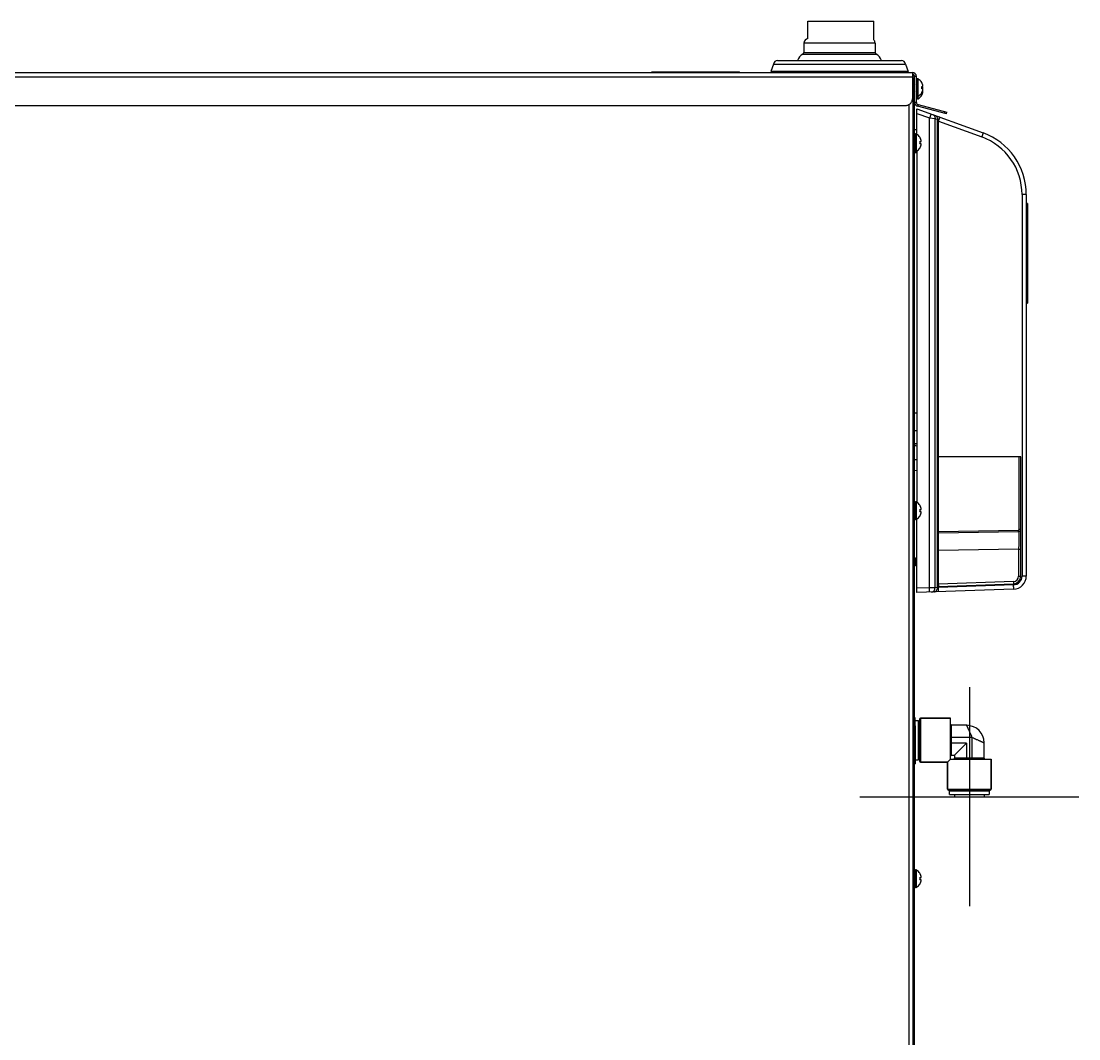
# Model space of a CAD drawing. Header units: millimetres. Extents: x -1538 to 3410, y -1646 to 2016.
# Drawn here: x -1055.4 to -572.4, y 135.7 to 600.6 of the extents above; entities that cross this region are included whole.
import ezdxf

# ---------------------------------------------------------------- set-up
doc = ezdxf.new("R2010")
doc.units = ezdxf.units.MM
doc.header["$LTSCALE"] = 23.1
doc.layers.get('0').update_dxf_attribs({"linetype": 'CONTINUOUS'})

msp = doc.modelspace()

# ---------------------------------------------------------------- linework, layer by layer
at = {"linetype": 'Continuous'}
for p, q in [((-696.07, 592.58), (-696.07, 600.56)), ((-696.07, 600.56), (-666.07, 600.56)), ((-666.07, 592.05), (-666.07, 600.56)), ((-697.92, 590.56), (-697.92, 586.17)), ((-665.42, 590.56), (-697.92, 590.56)), ((-665.42, 590.56), (-665.42, 586.17)), ((-698.39, 585.44), (-664.94, 585.44)), ((-697.92, 586.17), (-665.42, 586.17)), ((-711.75, 580.98), (-713.06, 577.56)), ((-711.75, 580.98), (-651.58, 580.98)), ((-709.97, 582.56), (-653.37, 582.56)), ((-651.58, 580.98), (-650.28, 577.56)), ((-1409.57, 577.06), (-648.37, 577.06)), ((-1409.57, 575.16), (-648.37, 575.16)), ((-767.37, 577.06), (-767.37, 577.36)), ((-767.37, 577.36), (-727.37, 577.36)), ((-727.37, 577.06), (-727.37, 577.36)), ((-650.28, 577.56), (-713.05, 577.56)), ((-648.37, 577.06), (-648.37, 565.05)), ((-648.17, 574.36), (-648.17, 575.06)), ((-648.17, 575.06), (-647.37, 575.06)), ((-647.37, 1.86), (-647.37, 575.26)), ((-646.57, 575.26), (-647.37, 575.26)), ((-646.57, 563.44), (-646.57, 575.26)), ((-648.17, 574.36), (-648.37, 574.36)), ((-648.17, 574.42), (-647.37, 574.42)), ((-648.17, 574.36), (-648.17, -225.14)), ((-648.15, 571.81), (-648.17, 571.81)), ((-648.15, 571.81), (-648.17, 571.81)), ((-647.87, 572.31), (-648.15, 571.81)), ((-648.15, 568.61), (-648.15, 571.81)), ((-647.87, 568.11), (-647.87, 572.31)), ((-647.87, 572.31), (-647.77, 572.31)), ((-647.77, 568.11), (-647.77, 572.31)), ((-647.77, 572.31), (-647.48, 571.81)), ((-647.48, 568.61), (-647.48, 571.81)), ((-647.37, 571.81), (-647.48, 571.81)), ((-647.37, 571.81), (-647.48, 571.81)), ((-646.17, 565.06), (-646.17, 574.21)), ((-645.97, 574.21), (-646.17, 574.21)), ((-645.97, 565.06), (-645.97, 574.21)), ((-645.76, 565.11), (-645.76, 574.15)), ((-644.12, 572.51), (-644.09, 572.51)), ((-644.12, 570.71), (-643.57, 570.71)), ((-648.15, 568.61), (-648.17, 568.61)), ((-648.15, 568.61), (-648.17, 568.61)), ((-648.15, 568.61), (-647.87, 568.11)), ((-647.87, 568.11), (-647.77, 568.11)), ((-647.48, 568.61), (-647.77, 568.11)), ((-647.37, 568.61), (-647.48, 568.61)), ((-647.37, 568.61), (-647.48, 568.61)), ((-645.97, 566.21), (-646.17, 566.21)), ((-643.57, 569.71), (-644.12, 569.71)), ((-644.09, 567.91), (-644.12, 567.91)), ((-644.09, 566.76), (-644.12, 566.76)), ((-643.57, 568.56), (-643.79, 568.56)), ((-1406.57, 562.06), (-651.37, 562.06)), ((-649.97, 562.41), (-649.97, -225.14)), ((-647.37, 561.69), (-648.17, 561.69)), ((-648.17, 561.06), (-647.37, 561.06)), ((-646.57, 563.44), (-647.37, 563.44)), ((-646.37, 548.86), (-646.37, 560.56)), ((-646.37, 560.56), (-616.11, 549.54)), ((-645.97, 565.06), (-646.17, 565.06)), ((-645.82, 562.47), (-646.03, 561.7)), ((-632.88, 558.17), (-646.03, 561.7)), ((-645.82, 562.47), (-632.67, 558.95)), ((-648.17, 558.06), (-647.37, 558.06)), ((-646.37, 558.45), (-640.53, 556.33)), ((-640.53, 341.76), (-640.53, 556.33)), ((-640.53, 556.33), (-638.04, 556.03)), ((-638.04, 341.79), (-638.04, 556.03)), ((-638.04, 556.03), (-636.95, 555.63)), ((-636.95, 341.83), (-636.95, 555.63)), ((-633.73, 558.4), (-633.52, 559.17)), ((-632.88, 558.17), (-632.67, 558.95)), ((-647.37, 551.14), (-646.37, 551.13)), ((-636.53, 401.62), (-636.53, 554.87)), ((-636.53, 554.87), (-616.72, 547.66)), ((-647.29, 548.88), (-647.37, 548.88)), ((-646.97, 541.06), (-646.97, 549.06)), ((-646.77, 549.06), (-646.97, 549.06)), ((-646.77, 541.06), (-646.77, 549.06)), ((-646.56, 541.11), (-646.56, 549)), ((-644.92, 547.36), (-644.89, 547.36)), ((-646.77, 541.06), (-646.97, 541.06)), ((-646.37, 541.25), (-646.37, 380.76)), ((-644.92, 545.56), (-644.37, 545.56)), ((-644.37, 544.56), (-644.92, 544.56)), ((-644.89, 542.76), (-644.92, 542.76)), ((-646.37, 540.48), (-647.37, 540.48)), ((-598.3, 521.35), (-598.3, 347.1)), ((-596.37, 521.35), (-598.3, 521.35)), ((-596.37, 521.35), (-596.37, 347.1)), ((-595.87, 517.34), (-596.37, 517.34)), ((-595.87, 517.34), (-595.87, 471.78)), ((-595.87, 494.56), (-596.37, 494.56)), ((-596.37, 471.78), (-595.87, 471.78)), ((-647.37, 421.63), (-646.37, 421.63)), ((-647.37, 413.54), (-646.37, 413.56)), ((-647.37, 407.6), (-647.26, 407.6)), ((-647.24, 406.6), (-647.37, 406.6)), ((-598.87, 401.62), (-636.53, 401.62)), ((-636.53, 342.4), (-636.53, 401.62)), ((-599.61, 368.37), (-599.61, 401.62)), ((-598.87, 347.1), (-598.87, 401.62)), ((-647.37, 400.33), (-646.37, 400.38)), ((-647.37, 395.34), (-646.37, 395.39)), ((-646.77, 380.96), (-646.97, 380.96)), ((-646.97, 372.96), (-646.97, 380.96)), ((-646.77, 372.96), (-646.77, 380.96)), ((-646.56, 373.01), (-646.56, 380.9)), ((-644.92, 379.26), (-644.89, 379.26)), ((-644.92, 377.46), (-644.37, 377.46)), ((-646.77, 372.96), (-646.97, 372.96)), ((-646.37, 339.56), (-646.37, 373.15)), ((-644.37, 376.46), (-644.92, 376.46)), ((-644.89, 374.66), (-644.92, 374.66)), ((-636.51, 367.48), (-599.86, 368.12)), ((-599.85, 367.37), (-636.51, 366.73)), ((-598.87, 368.37), (-599.61, 368.37)), ((-599.85, 359.37), (-636.51, 358.73)), ((-599.85, 359.37), (-598.87, 359.37)), ((-599.85, 359.37), (-599.85, 347.1)), ((-646.75, 355.16), (-647.37, 355.16)), ((-646.75, 355.16), (-647.37, 355.16)), ((-646.47, 355.66), (-646.75, 355.16)), ((-646.75, 351.96), (-646.75, 355.16)), ((-646.47, 355.66), (-646.37, 355.66)), ((-646.47, 351.46), (-646.47, 355.66)), ((-646.75, 351.96), (-647.37, 351.96)), ((-646.75, 351.96), (-647.37, 351.96)), ((-646.75, 351.96), (-646.47, 351.46)), ((-646.47, 351.46), (-646.37, 351.46)), ((-636.53, 342.4), (-602.24, 343.6)), ((-602.16, 343.1), (-636.53, 341.9)), ((-602.26, 344.6), (-636.51, 343.4)), ((-599.85, 347.1), (-598.87, 347.1)), ((-596.37, 347.1), (-598.3, 347.1)), ((-640.53, 341.76), (-646.37, 341.56)), ((-602.16, 341.1), (-646.37, 339.56)), ((-638.04, 341.79), (-640.53, 341.76)), ((-636.95, 341.83), (-638.04, 341.79)), ((-636.53, 341.9), (-636.53, 342.4)), ((-647.37, 282.56), (-647.27, 282.56)), ((-647.27, 282.56), (-647.27, 265.56)), ((-647.27, 281.61), (-647.17, 281.61)), ((-647.27, 281.4), (-647.17, 281.4)), ((-647.27, 281.17), (-647.17, 281.17)), ((-647.17, 278.72), (-647.17, 281.61)), ((-647.17, 281.11), (-645.67, 281.11)), ((-645.67, 263.11), (-645.67, 281.11)), ((-645.67, 280.61), (-645.17, 280.61)), ((-645.17, 281.61), (-645.17, 262.61)), ((-644.67, 282.11), (-631.02, 282.11)), ((-631.02, 282.11), (-644.67, 282.11)), ((-644.67, 282.11), (-644.67, 262.11)), ((-631.02, 263.46), (-631.02, 282.11)), ((-647.27, 279.3), (-647.17, 279.3)), ((-647.27, 278.72), (-647.17, 278.72)), ((-647.27, 278.04), (-647.17, 278.04)), ((-647.17, 278.72), (-647.17, 265.44)), ((-623.57, 278.91), (-630.52, 278.91)), ((-630.52, 265.31), (-630.52, 278.91)), ((-621.07, 273.41), (-631.02, 273.41)), ((-623.67, 270.81), (-631.02, 270.81)), ((-623.67, 270.81), (-629.17, 265.31)), ((-623.67, 270.81), (-623.67, 263.46)), ((-621.07, 263.46), (-621.07, 273.41)), ((-615.57, 263.96), (-615.57, 270.91)), ((-647.17, 266.6), (-647.27, 266.6)), ((-647.37, 265.56), (-647.27, 265.56)), ((-647.17, 265.31), (-647.37, 265.31)), ((-647.17, 264.24), (-647.37, 264.24)), ((-647.17, 262.46), (-647.37, 262.46)), ((-647.37, 261.28), (-647.17, 261.28)), ((-647.17, 265.44), (-647.17, 261.28)), ((-647.17, 263.11), (-645.67, 263.11)), ((-645.67, 263.61), (-645.17, 263.61)), ((-644.67, 262.11), (-632.37, 262.11)), ((-632.37, 262.11), (-644.67, 262.11)), ((-631.02, 263.46), (-632.37, 262.11)), ((-632.37, 262.11), (-632.37, 249.81)), ((-632.37, 249.81), (-632.37, 262.11)), ((-631.02, 263.46), (-612.37, 263.46)), ((-630.52, 265.31), (-629.17, 265.31)), ((-629.17, 265.31), (-629.17, 263.96)), ((-615.57, 263.96), (-629.17, 263.96)), ((-612.37, 263.46), (-612.37, 249.81)), ((-612.37, 249.81), (-612.37, 263.46)), ((-632.37, 249.81), (-612.37, 249.81)), ((-631.87, 249.31), (-612.87, 249.31)), ((-613.37, 248.81), (-631.37, 248.81)), ((-631.37, 247.31), (-631.37, 248.81)), ((-631.37, 247.31), (-613.37, 247.31)), ((-630.87, 248.81), (-630.87, 249.31)), ((-629.17, 247.31), (-629.17, 246.31)), ((-615.57, 247.31), (-615.57, 246.31)), ((-613.87, 249.31), (-613.87, 248.81)), ((-613.37, 248.81), (-613.37, 247.31)), ((-629.17, 246.31), (-615.57, 246.31)), ((-646.77, 212.86), (-646.97, 212.86)), ((-646.97, 204.86), (-646.97, 212.86)), ((-646.77, 204.86), (-646.77, 212.86)), ((-646.56, 204.91), (-646.56, 212.8)), ((-644.92, 211.16), (-644.89, 211.16)), ((-644.92, 209.36), (-644.37, 209.36)), ((-644.37, 208.36), (-644.92, 208.36)), ((-646.77, 204.86), (-646.97, 204.86)), ((-644.89, 206.56), (-644.92, 206.56))]:
    msp.add_line(p, q, dxfattribs=at)
at = {"color": 4}
for p, q in [((-622.37, 296.31), (-622.37, 196.31)), ((-672.37, 246.31), (-572.37, 246.31))]:
    msp.add_line(p, q, dxfattribs=at)
at = {"linetype": 'Continuous'}
for centre, radius, start, end in [((-695.87, 590.56), 2.05, 95.6542, 180), ((-667.47, 590.56), 2.05, 0, 46.7513), ((-696.67, 581.56), 4.25, 113.9501, 166.3373), ((-698.72, 586.17), 0.8, 293.9501, 360), ((-664.62, 586.17), 0.8, 180, 246.0499), ((-666.67, 581.56), 4.25, 13.6491, 66.0499), ((-666.67, 581.56), 4.25, 13.6627, 66.0499), ((-709.97, 580.76), 1.8, 90, 173.0057), ((-653.37, 580.76), 1.8, 6.9943, 90), ((-710.82, 577.86), 0.8, 202.3457, 270), ((-652.51, 577.86), 0.8, 270, 337.6543), ((-648.37, 575.26), 1.8, 0, 90), ((-648.37, 575.26), 1, 0, 90), ((-646.17, 573.81), 0.4, 90, 180), ((-645.97, 573.81), 0.4, 59.6988, 90), ((-648.19, 570.01), 4.8, 31.4579, 59.6988), ((-648.17, 570.02), 4.75, 28.9687, 31.5341), ((-647.87, 570.21), 3.79, 0.0089, 7.5987), ((-647.87, 570.21), 3.79, 352.4013, 359.9911), ((-648.17, 570.02), 4.75, 28.0074, 28.9684), ((-648.17, 570.02), 4.75, 26.6813, 28.0074), ((-648.16, 570.03), 4.74, 25.5402, 26.6812), ((-648.16, 570.03), 4.74, 24.5722, 25.5402), ((-648.16, 570.03), 4.73, 23.3175, 24.5722), ((-648.15, 570.03), 4.73, 22.5474, 23.3174), ((-648.15, 568.88), 4.73, 22.5473, 22.7082), ((-648.14, 570.03), 4.72, 21.0025, 22.5476), ((-648.14, 568.88), 4.72, 21.0025, 22.5476), ((-648.14, 570.04), 4.72, 20.5181, 21.0023), ((-648.14, 568.89), 4.72, 20.5181, 21.0023), ((-648.13, 570.04), 4.7, 18.4656, 20.5187), ((-648.13, 568.89), 4.7, 18.4656, 20.5187), ((-648.11, 570.05), 4.68, 17.3773, 18.465), ((-648.11, 568.9), 4.68, 17.3773, 18.465), ((-648.09, 570.05), 4.67, 16.3949, 17.3772), ((-648.09, 568.9), 4.67, 16.3949, 17.3772), ((-648.06, 570.06), 4.64, 14.3176, 16.3964), ((-648.06, 568.91), 4.64, 14.3176, 16.3964), ((-645.56, 570.95), 2.01, 5.1401, 7.2744), ((-645.56, 570.96), 2.01, 352.7259, 354.7415), ((-645.56, 569.8), 2.01, 5.1401, 7.2744), ((-645.54, 570.95), 1.98, 4.2856, 5.1372), ((-645.52, 570.96), 1.97, 3.0233, 4.286), ((-645.51, 570.96), 1.96, 1.9964, 3.0228), ((-645.51, 570.96), 1.95, 0.9261, 1.9964), ((-645.51, 570.96), 1.96, 357.6234, 358.8455), ((-645.52, 570.96), 1.96, 356.7841, 357.6235), ((-645.53, 570.96), 1.97, 355.3984, 356.7833), ((-645.54, 570.96), 1.98, 354.7442, 355.3991), ((-645.5, 570.96), 1.95, 358.8459, 0.9258), ((-646.17, 566.61), 0.4, 180, 270), ((-646.17, 565.46), 0.4, 180, 270), ((-645.97, 566.61), 0.4, 270, 300.3012), ((-648.19, 570.41), 4.8, 300.3012, 328.5421), ((-648.19, 569.26), 4.8, 300.3012, 328.5421), ((-648.17, 570.39), 4.75, 328.4659, 331.0313), ((-648.17, 569.24), 4.75, 328.4659, 331.0313), ((-648.17, 570.39), 4.75, 331.0316, 331.9926), ((-648.17, 569.24), 4.75, 331.0316, 331.9926), ((-648.17, 570.39), 4.75, 331.9926, 333.3187), ((-648.17, 569.24), 4.75, 331.9926, 333.3187), ((-648.16, 570.39), 4.74, 333.3188, 334.4598), ((-648.16, 569.24), 4.74, 333.3188, 334.4598), ((-648.16, 570.39), 4.74, 334.4598, 335.4278), ((-648.16, 569.24), 4.74, 334.4598, 335.4278), ((-648.16, 570.38), 4.73, 335.4278, 336.6825), ((-648.16, 569.23), 4.73, 335.4278, 336.6825), ((-648.15, 570.38), 4.73, 336.6826, 337.4526), ((-648.15, 569.23), 4.73, 336.6826, 337.4526), ((-648.14, 570.38), 4.72, 337.4524, 338.9975), ((-648.14, 569.23), 4.72, 337.4524, 338.9975), ((-648.14, 570.38), 4.72, 338.9977, 339.4819), ((-648.14, 569.23), 4.72, 338.9977, 339.4819), ((-648.13, 570.37), 4.7, 339.4813, 341.5344), ((-648.13, 569.22), 4.7, 339.4813, 341.5344), ((-648.11, 570.37), 4.68, 341.535, 342.6227), ((-648.11, 569.22), 4.68, 341.535, 342.6227), ((-648.09, 570.36), 4.67, 342.6228, 343.6051), ((-648.09, 569.21), 4.67, 342.6228, 343.6051), ((-648.06, 570.35), 4.64, 343.6036, 345.6824), ((-648.06, 569.2), 4.64, 343.6036, 345.6824), ((-645.56, 569.45), 2.01, 5.2585, 7.2741), ((-645.56, 569.46), 2.01, 352.7256, 354.8598), ((-645.56, 568.3), 2.01, 5.2585, 7.2741), ((-645.56, 568.31), 2.01, 352.7256, 354.8598), ((-645.54, 569.8), 1.98, 4.2856, 5.1372), ((-645.52, 569.81), 1.97, 3.0233, 4.286), ((-645.51, 569.81), 1.96, 1.9964, 3.0228), ((-645.51, 569.81), 1.95, 0.9261, 1.9964), ((-645.51, 569.81), 1.96, 357.6234, 358.8455), ((-645.51, 569.81), 1.96, 357.0527, 357.6236), ((-645.52, 569.81), 1.96, 356.7843, 357.0528), ((-645.53, 569.81), 1.97, 355.3984, 356.7833), ((-645.54, 569.81), 1.98, 354.8785, 355.3992), ((-645.54, 569.45), 1.98, 4.6009, 5.2558), ((-645.53, 569.46), 1.97, 3.2167, 4.6016), ((-645.52, 569.46), 1.96, 2.3765, 3.2159), ((-645.51, 569.46), 1.95, 1.1545, 2.3767), ((-645.51, 569.46), 1.95, 358.0037, 359.0738), ((-645.51, 569.46), 1.96, 356.9771, 358.0037), ((-645.52, 569.46), 1.97, 355.714, 356.9766), ((-645.54, 569.46), 1.98, 354.8627, 355.7144), ((-645.54, 568.3), 1.98, 4.6009, 5.2558), ((-645.53, 568.31), 1.97, 3.2167, 4.6016), ((-645.52, 568.31), 1.96, 2.3765, 3.2159), ((-645.51, 568.31), 1.95, 1.1545, 2.3767), ((-645.51, 568.31), 1.95, 358.0037, 359.0738), ((-645.51, 568.31), 1.96, 356.9771, 358.0037), ((-645.52, 568.31), 1.97, 355.714, 356.9766), ((-645.54, 568.31), 1.98, 354.8627, 355.7144), ((-645.5, 569.81), 1.95, 358.8459, 0.9258), ((-645.51, 569.46), 1.95, 0.1995, 1.1541), ((-645.5, 569.46), 1.95, 359.0741, 0.1995), ((-645.51, 568.31), 1.95, 0.1995, 1.1541), ((-645.5, 568.31), 1.95, 359.0741, 0.1995), ((-645.57, 563.44), 1.8, 180, 255), ((-645.57, 563.44), 1, 180, 255), ((-645.97, 565.46), 0.4, 270, 300.3012), ((-646.97, 548.66), 0.4, 90, 180), ((-646.77, 548.66), 0.4, 59.6988, 90), ((-648.99, 544.86), 4.8, 31.4579, 59.6988), ((-648.97, 544.87), 4.75, 28.9687, 31.5341), ((-648.97, 544.87), 4.75, 28.0074, 28.9684), ((-648.97, 544.87), 4.75, 26.6813, 28.0074), ((-648.96, 544.88), 4.74, 25.5402, 26.6812), ((-648.96, 544.88), 4.74, 24.5722, 25.5402), ((-648.96, 544.88), 4.73, 23.3175, 24.5722), ((-648.95, 544.88), 4.73, 22.5474, 23.3174), ((-648.94, 544.88), 4.72, 21.0025, 22.5476), ((-648.94, 544.89), 4.72, 20.5181, 21.0023), ((-648.93, 544.89), 4.7, 18.4656, 20.5187), ((-648.91, 544.9), 4.68, 17.3773, 18.465), ((-648.89, 544.9), 4.67, 16.3949, 17.3772), ((-648.86, 544.91), 4.64, 14.3176, 16.3964), ((-646.36, 545.8), 2.01, 5.1401, 7.2744), ((-646.34, 545.8), 1.98, 4.2856, 5.1372), ((-646.32, 545.81), 1.97, 3.0233, 4.286), ((-646.31, 545.81), 1.96, 1.9964, 3.0228), ((-646.31, 545.81), 1.95, 0.9261, 1.9964), ((-626.3, 521.35), 28, 0, 70), ((-626.37, 521.35), 30, 359.9989, 70.0012), ((-646.97, 541.46), 0.4, 180, 270), ((-646.77, 541.46), 0.4, 270, 300.3012), ((-648.99, 545.26), 4.8, 300.3012, 328.5421), ((-648.67, 545.06), 3.79, 0.0089, 7.5987), ((-648.67, 545.06), 3.79, 352.4013, 359.9911), ((-648.97, 545.24), 4.75, 328.4659, 331.0313), ((-648.97, 545.24), 4.75, 331.0316, 331.9926), ((-648.97, 545.24), 4.75, 331.9926, 333.3187), ((-648.96, 545.24), 4.74, 333.3188, 334.4598), ((-648.96, 545.24), 4.74, 334.4598, 335.4278), ((-648.96, 545.23), 4.73, 335.4278, 336.6825), ((-648.95, 545.23), 4.73, 336.6826, 337.4526), ((-648.94, 545.23), 4.72, 337.4524, 338.9975), ((-648.94, 545.23), 4.72, 338.9977, 339.4819), ((-648.93, 545.22), 4.7, 339.4813, 341.5344), ((-648.91, 545.22), 4.68, 341.535, 342.6227), ((-648.89, 545.21), 4.67, 342.6228, 343.6051), ((-648.86, 545.2), 4.64, 343.6036, 345.6824), ((-646.36, 545.81), 2.01, 352.7259, 354.7415), ((-646.36, 544.3), 2.01, 5.2585, 7.2741), ((-646.36, 544.31), 2.01, 352.7256, 354.8598), ((-646.31, 545.81), 1.96, 357.6234, 358.8455), ((-646.32, 545.81), 1.96, 356.7841, 357.6235), ((-646.33, 545.81), 1.97, 355.3984, 356.7833), ((-646.34, 545.81), 1.98, 354.7442, 355.3991), ((-646.34, 544.3), 1.98, 4.6009, 5.2558), ((-646.33, 544.31), 1.97, 3.2167, 4.6016), ((-646.32, 544.31), 1.96, 2.3765, 3.2159), ((-646.31, 544.31), 1.95, 1.1545, 2.3767), ((-646.31, 544.31), 1.95, 358.0037, 359.0738), ((-646.31, 544.31), 1.96, 356.9771, 358.0037), ((-646.32, 544.31), 1.97, 355.714, 356.9766), ((-646.34, 544.31), 1.98, 354.8627, 355.7144), ((-646.3, 545.81), 1.95, 358.8459, 0.9258), ((-646.31, 544.31), 1.95, 0.1995, 1.1541), ((-646.3, 544.31), 1.95, 359.0741, 0.1995), ((-647.37, 404.6), 3, 70.3719, 88), ((-646.97, 380.56), 0.4, 90, 180), ((-646.77, 380.56), 0.4, 59.6988, 90), ((-648.99, 376.76), 4.8, 31.4579, 59.6988), ((-648.97, 376.77), 4.75, 28.9687, 31.5341), ((-648.67, 376.96), 3.79, 0.0089, 7.5987), ((-648.67, 376.96), 3.79, 352.4013, 359.9911), ((-648.97, 376.77), 4.75, 28.0074, 28.9684), ((-648.97, 376.77), 4.75, 26.6813, 28.0074), ((-648.96, 376.78), 4.74, 25.5402, 26.6812), ((-648.96, 376.78), 4.74, 24.5722, 25.5402), ((-648.96, 376.78), 4.73, 23.3175, 24.5722), ((-648.95, 376.78), 4.73, 22.5474, 23.3174), ((-648.94, 376.78), 4.72, 21.0025, 22.5476), ((-648.94, 376.79), 4.72, 20.5181, 21.0023), ((-648.93, 376.79), 4.7, 18.4656, 20.5187), ((-648.91, 376.8), 4.68, 17.3773, 18.465), ((-648.89, 376.8), 4.67, 16.3949, 17.3772), ((-648.86, 376.81), 4.64, 14.3176, 16.3964), ((-646.36, 377.7), 2.01, 5.1401, 7.2744), ((-646.36, 377.71), 2.01, 352.7259, 354.7415), ((-646.34, 377.7), 1.98, 4.2856, 5.1372), ((-646.32, 377.71), 1.97, 3.0233, 4.286), ((-646.31, 377.71), 1.96, 1.9964, 3.0228), ((-646.31, 377.71), 1.95, 0.9261, 1.9964), ((-646.31, 377.71), 1.96, 357.6234, 358.8455), ((-646.32, 377.71), 1.96, 356.7841, 357.6235), ((-646.33, 377.71), 1.97, 355.3984, 356.7833), ((-646.34, 377.71), 1.98, 354.7442, 355.3991), ((-646.3, 377.71), 1.95, 358.8459, 0.9258), ((-646.97, 373.36), 0.4, 180, 270), ((-646.77, 373.36), 0.4, 270, 300.3012), ((-648.99, 377.16), 4.8, 300.3012, 328.5421), ((-648.97, 377.14), 4.75, 328.4659, 331.0313), ((-648.97, 377.14), 4.75, 331.0316, 331.9926), ((-648.97, 377.14), 4.75, 331.9926, 333.3187), ((-648.96, 377.14), 4.74, 333.3188, 334.4598), ((-648.96, 377.14), 4.74, 334.4598, 335.4278), ((-648.96, 377.13), 4.73, 335.4278, 336.6825), ((-648.95, 377.13), 4.73, 336.6826, 337.4526), ((-648.94, 377.13), 4.72, 337.4524, 338.9975), ((-648.94, 377.13), 4.72, 338.9977, 339.4819), ((-648.93, 377.12), 4.7, 339.4813, 341.5344), ((-648.91, 377.12), 4.68, 341.535, 342.6227), ((-648.89, 377.11), 4.67, 342.6228, 343.6051), ((-648.86, 377.1), 4.64, 343.6036, 345.6824), ((-646.36, 376.2), 2.01, 5.2585, 7.2741), ((-646.36, 376.21), 2.01, 352.7256, 354.8598), ((-646.34, 376.2), 1.98, 4.6009, 5.2558), ((-646.33, 376.21), 1.97, 3.2167, 4.6016), ((-646.32, 376.21), 1.96, 2.3765, 3.2159), ((-646.31, 376.21), 1.95, 1.1545, 2.3767), ((-646.31, 376.21), 1.95, 358.0037, 359.0738), ((-646.31, 376.21), 1.96, 356.9771, 358.0037), ((-646.32, 376.21), 1.97, 355.714, 356.9766), ((-646.34, 376.21), 1.98, 354.8627, 355.7144), ((-646.31, 376.21), 1.95, 0.1995, 1.1541), ((-646.3, 376.21), 1.95, 359.0741, 0.1995), ((-599.86, 368.37), 0.25, 271.0012, 359.9988), ((-599.87, 368.37), 1, 271.0001, 0.0048), ((-691.21, 341.49), 54.74, 1.6005, 2.0009), ((-602.35, 347.1), 2.5, 272.0002, 359.9994), ((-602.37, 347.1), 3.5, 272, 360), ((-602.37, 347.1), 6, 272, 360), ((-602.3, 347.1), 4, 272.0005, 359.9995), ((-644.67, 281.61), 0.5, 90, 180), ((-630.52, 279.41), 0.5, 180, 270), ((-623.57, 270.91), 8, 360, 90), ((-644.67, 262.61), 0.5, 180, 270), ((-630.52, 264.81), 0.5, 90, 180), ((-629.67, 263.96), 0.5, 270, 360), ((-615.07, 263.96), 0.5, 180, 270), ((-631.87, 249.81), 0.5, 180, 270), ((-612.87, 249.81), 0.5, 270, 360), ((-646.97, 212.46), 0.4, 90, 180), ((-646.77, 212.46), 0.4, 59.6988, 90), ((-648.99, 208.66), 4.8, 31.4579, 59.6988), ((-648.97, 208.67), 4.75, 28.9687, 31.5341), ((-648.67, 208.86), 3.79, 0.0089, 7.5987), ((-648.67, 208.86), 3.79, 352.4013, 359.9911), ((-648.97, 208.67), 4.75, 28.0074, 28.9684), ((-648.97, 208.67), 4.75, 26.6813, 28.0074), ((-648.96, 208.68), 4.74, 25.5402, 26.6812), ((-648.96, 208.68), 4.74, 24.5722, 25.5402), ((-648.96, 208.68), 4.73, 23.3175, 24.5722), ((-648.95, 208.68), 4.73, 22.5474, 23.3174), ((-648.94, 208.68), 4.72, 21.0025, 22.5476), ((-648.94, 208.69), 4.72, 20.5181, 21.0023), ((-648.93, 208.69), 4.7, 18.4656, 20.5187), ((-648.91, 208.7), 4.68, 17.3773, 18.465), ((-648.89, 208.7), 4.67, 16.3949, 17.3772), ((-648.86, 208.71), 4.64, 14.3176, 16.3964), ((-648.86, 209), 4.64, 343.6036, 345.6824), ((-646.36, 209.6), 2.01, 5.1401, 7.2744), ((-646.36, 209.61), 2.01, 352.7259, 354.7415), ((-646.36, 208.1), 2.01, 5.2585, 7.2741), ((-646.36, 208.11), 2.01, 352.7256, 354.8598), ((-646.34, 209.6), 1.98, 4.2856, 5.1372), ((-646.32, 209.61), 1.97, 3.0233, 4.286), ((-646.31, 209.61), 1.96, 1.9964, 3.0228), ((-646.31, 209.61), 1.95, 0.9261, 1.9964), ((-646.31, 209.61), 1.96, 357.6234, 358.8455), ((-646.32, 209.61), 1.96, 356.7841, 357.6235), ((-646.33, 209.61), 1.97, 355.3984, 356.7833), ((-646.34, 209.61), 1.98, 354.7442, 355.3991), ((-646.34, 208.1), 1.98, 4.6009, 5.2558), ((-646.33, 208.11), 1.97, 3.2167, 4.6016), ((-646.32, 208.11), 1.96, 2.3765, 3.2159), ((-646.31, 208.11), 1.95, 1.1545, 2.3767), ((-646.31, 208.11), 1.95, 358.0037, 359.0738), ((-646.31, 208.11), 1.96, 356.9771, 358.0037), ((-646.32, 208.11), 1.97, 355.714, 356.9766), ((-646.34, 208.11), 1.98, 354.8627, 355.7144), ((-646.3, 209.61), 1.95, 358.8459, 0.9258), ((-646.31, 208.11), 1.95, 0.1995, 1.1541), ((-646.3, 208.11), 1.95, 359.0741, 0.1995), ((-646.97, 205.26), 0.4, 180, 270), ((-646.77, 205.26), 0.4, 270, 300.3012), ((-648.99, 209.06), 4.8, 300.3012, 328.5421), ((-648.97, 209.04), 4.75, 328.4659, 331.0313), ((-648.97, 209.04), 4.75, 331.0316, 331.9926), ((-648.97, 209.04), 4.75, 331.9926, 333.3187), ((-648.96, 209.04), 4.74, 333.3188, 334.4598), ((-648.96, 209.04), 4.74, 334.4598, 335.4278), ((-648.96, 209.03), 4.73, 335.4278, 336.6825), ((-648.95, 209.03), 4.73, 336.6826, 337.4526), ((-648.94, 209.03), 4.72, 337.4524, 338.9975), ((-648.94, 209.03), 4.72, 338.9977, 339.4819), ((-648.93, 209.02), 4.7, 339.4813, 341.5344), ((-648.91, 209.02), 4.68, 341.535, 342.6227), ((-648.89, 209.01), 4.67, 342.6228, 343.6051)]:
    msp.add_arc(centre, radius, start, end, dxfattribs=at)
for points, knots in [([(-651.37, 562.06), (-651.17, 562.06), (-650.78, 562.1), (-650.21, 562.27), (-649.69, 562.55), (-649.23, 562.92), (-648.86, 563.38), (-648.58, 563.9), (-648.4, 564.46), (-648.37, 564.86), (-648.37, 565.05)], [0, 0, 0, 0, 0.125084, 0.250155, 0.375203, 0.50022, 0.625203, 0.750155, 0.875084, 1, 1, 1, 1]), ([(-639.92, 558.21), (-639.91, 558.21), (-639.92, 558.19), (-639.92, 558.17), (-639.93, 558.12), (-639.95, 558.05), (-639.97, 557.98), (-640.01, 557.84), (-640.08, 557.63), (-640.17, 557.35), (-640.28, 557.03), (-640.4, 556.69), (-640.49, 556.45), (-640.53, 556.33)], [0, 0, 0, 0, 0.005793, 0.020492, 0.044395, 0.077402, 0.119304, 0.169641, 0.293524, 0.444567, 0.617191, 0.805074, 1, 1, 1, 1]), ([(-639.09, 557.91), (-638.92, 557.85), (-638.59, 557.65), (-638.24, 557.2), (-638.04, 556.64), (-638.02, 556.23), (-638.04, 556.03)], [0, 0, 0, 0, 0.234911, 0.47782, 0.733082, 1, 1, 1, 1]), ([(-637.99, 557.51), (-637.83, 557.45), (-637.5, 557.25), (-637.15, 556.8), (-636.95, 556.24), (-636.93, 555.83), (-636.95, 555.63)], [0, 0, 0, 0, 0.234911, 0.47782, 0.733082, 1, 1, 1, 1]), ([(-636.95, 555.63), (-636.92, 555.57), (-636.78, 555.32), (-636.64, 555.07), (-636.53, 554.87)], [0, 0, 0, 0, 0.226362, 1, 1, 1, 1]), ([(-635.92, 556.75), (-635.91, 556.75), (-635.92, 556.73), (-635.92, 556.71), (-635.93, 556.66), (-635.95, 556.6), (-635.97, 556.52), (-636.01, 556.38), (-636.08, 556.18), (-636.17, 555.9), (-636.28, 555.58), (-636.4, 555.23), (-636.49, 554.99), (-636.53, 554.87)], [0, 0, 0, 0, 0.005793, 0.020492, 0.044395, 0.077402, 0.119304, 0.169642, 0.293524, 0.444567, 0.617191, 0.805074, 1, 1, 1, 1]), ([(-616.11, 549.54), (-616.1, 549.54), (-616.1, 549.52), (-616.11, 549.5), (-616.12, 549.45), (-616.13, 549.39), (-616.16, 549.31), (-616.2, 549.17), (-616.26, 548.97), (-616.36, 548.69), (-616.47, 548.37), (-616.59, 548.02), (-616.68, 547.78), (-616.72, 547.66)], [0, 0, 0, 0, 0.005793, 0.020492, 0.044395, 0.077402, 0.119304, 0.169642, 0.293524, 0.444567, 0.617191, 0.805074, 1, 1, 1, 1]), ([(-647.24, 406.6), (-647.24, 406.72), (-647.23, 406.91), (-647.23, 407.14), (-647.23, 407.29), (-647.24, 407.42), (-647.24, 407.51), (-647.25, 407.56), (-647.25, 407.59), (-647.26, 407.6), (-647.26, 407.6)], [0, 0, 0, 0, 0.381, 0.55319, 0.704042, 0.82794, 0.920389, 0.97778, 0.992992, 1, 1, 1, 1]), ([(-599.85, 367.37), (-599.85, 367.37), (-599.85, 367.38), (-599.85, 367.38), (-599.85, 367.4), (-599.85, 367.43), (-599.85, 367.46), (-599.85, 367.51), (-599.85, 367.59), (-599.85, 367.71), (-599.85, 367.88), (-599.85, 368.02), (-599.86, 368.12)], [0, 0, 0, 0, 0.004972, 0.019518, 0.043414, 0.076403, 0.118223, 0.168596, 0.292891, 0.444389, 0.617859, 1, 1, 1, 1]), ([(-599.85, 367.37), (-599.85, 367.37), (-599.85, 367.36), (-599.85, 367.36), (-599.85, 367.34), (-599.85, 367.32), (-599.85, 367.28), (-599.85, 367.21), (-599.84, 367.12), (-599.84, 367.02), (-599.84, 366.9), (-599.84, 366.7), (-599.84, 366.4), (-599.84, 366), (-599.84, 365.53), (-599.84, 365.01), (-599.84, 364.43), (-599.84, 363.56), (-599.84, 362.39), (-599.85, 360.91), (-599.85, 359.89), (-599.85, 359.37)], [0, 0, 0, 0, 0.000308, 0.001215, 0.002722, 0.004828, 0.010832, 0.019214, 0.029962, 0.043053, 0.058448, 0.076107, 0.118059, 0.16851, 0.226962, 0.292869, 0.365581, 0.444415, 0.617294, 0.804923, 1, 1, 1, 1]), ([(-636.49, 343.02), (-636.49, 342.94), (-636.49, 342.82), (-636.49, 342.67), (-636.48, 342.58), (-636.48, 342.51), (-636.48, 342.46), (-636.49, 342.43), (-636.49, 342.42), (-636.49, 342.41), (-636.49, 342.4), (-636.49, 342.4)], [0, 0, 0, 0, 0.407445, 0.579797, 0.726232, 0.843744, 0.929491, 0.959877, 0.981783, 0.99512, 1, 1, 1, 1]), ([(-602.26, 344.6), (-602.26, 344.53), (-602.25, 344.41), (-602.25, 344.22), (-602.24, 344.05), (-602.24, 343.9), (-602.24, 343.79), (-602.24, 343.72), (-602.24, 343.68), (-602.24, 343.65), (-602.24, 343.62), (-602.24, 343.61), (-602.24, 343.6), (-602.24, 343.6)], [0, 0, 0, 0, 0.194605, 0.382506, 0.555367, 0.706752, 0.830976, 0.881451, 0.92345, 0.956495, 0.980353, 0.994865, 1, 1, 1, 1]), ([(-602.16, 341.1), (-602.15, 341.1), (-602.15, 341.12), (-602.14, 341.14), (-602.14, 341.19), (-602.13, 341.26), (-602.13, 341.34), (-602.13, 341.49), (-602.13, 341.7), (-602.13, 342), (-602.14, 342.34), (-602.14, 342.71), (-602.15, 342.97), (-602.16, 343.1)], [0, 0, 0, 0, 0.005911, 0.020689, 0.044676, 0.077779, 0.119787, 0.170234, 0.294321, 0.445489, 0.618082, 0.805689, 1, 1, 1, 1]), ([(-640.53, 339.76), (-640.53, 339.76), (-640.52, 339.78), (-640.52, 339.8), (-640.51, 339.85), (-640.51, 339.92), (-640.51, 340), (-640.5, 340.15), (-640.5, 340.36), (-640.51, 340.66), (-640.51, 341), (-640.52, 341.37), (-640.53, 341.63), (-640.53, 341.76)], [0, 0, 0, 0, 0.005911, 0.020689, 0.044676, 0.077779, 0.119787, 0.170234, 0.294321, 0.445489, 0.618082, 0.805689, 1, 1, 1, 1]), ([(-639.7, 339.79), (-639.48, 339.8), (-639.02, 339.92), (-638.47, 340.38), (-638.12, 341.03), (-638.04, 341.53), (-638.04, 341.79)], [0, 0, 0, 0, 0.233475, 0.476811, 0.73364, 1, 1, 1, 1]), ([(-638.61, 339.83), (-638.39, 339.84), (-637.93, 339.96), (-637.38, 340.42), (-637.02, 341.07), (-636.94, 341.57), (-636.95, 341.83)], [0, 0, 0, 0, 0.233475, 0.476811, 0.73364, 1, 1, 1, 1]), ([(-636.53, 341.9), (-636.57, 341.89), (-636.71, 341.87), (-636.85, 341.84), (-636.95, 341.83)], [0, 0, 0, 0, 0.298525, 1, 1, 1, 1]), ([(-636.53, 339.9), (-636.53, 339.9), (-636.52, 339.92), (-636.52, 339.94), (-636.51, 339.99), (-636.51, 340.06), (-636.51, 340.14), (-636.5, 340.29), (-636.5, 340.5), (-636.5, 340.8), (-636.51, 341.14), (-636.52, 341.51), (-636.53, 341.77), (-636.53, 341.9)], [0, 0, 0, 0, 0.005911, 0.020689, 0.044676, 0.077779, 0.119787, 0.170234, 0.294321, 0.445489, 0.618082, 0.805689, 1, 1, 1, 1]), ([(-621.07, 273.41), (-621.21, 273.75), (-621.53, 274.42), (-621.91, 275.26), (-622.2, 275.9), (-622.41, 276.36), (-622.6, 276.79), (-622.79, 277.19), (-622.96, 277.56), (-623.11, 277.9), (-623.22, 278.15), (-623.3, 278.33), (-623.36, 278.45), (-623.4, 278.55), (-623.45, 278.64), (-623.48, 278.72), (-623.51, 278.78), (-623.53, 278.82), (-623.54, 278.84), (-623.54, 278.86), (-623.55, 278.88), (-623.56, 278.89), (-623.56, 278.9), (-623.56, 278.9), (-623.56, 278.9), (-623.57, 278.91), (-623.57, 278.91), (-623.57, 278.91)], [0, 0, 0, 0, 0.186725, 0.36791, 0.454652, 0.537829, 0.616656, 0.690333, 0.758043, 0.818953, 0.87224, 0.895771, 0.917107, 0.936164, 0.952859, 0.967121, 0.978886, 0.983813, 0.988093, 0.99172, 0.994694, 0.99701, 0.998668, 0.99925, 0.999666, 0.999916, 1, 1, 1, 1]), ([(-621.07, 273.41), (-620.72, 273.26), (-620.05, 272.94), (-619.22, 272.57), (-618.57, 272.27), (-618.12, 272.06), (-617.68, 271.87), (-617.28, 271.69), (-616.91, 271.52), (-616.58, 271.36), (-616.32, 271.25), (-616.14, 271.17), (-616.03, 271.11), (-615.92, 271.07), (-615.83, 271.03), (-615.75, 270.99), (-615.69, 270.96), (-615.64, 270.94), (-615.61, 270.93), (-615.6, 270.92), (-615.58, 270.91), (-615.58, 270.91), (-615.57, 270.91), (-615.57, 270.91), (-615.57, 270.91), (-615.57, 270.91)], [0, 0, 0, 0, 0.18673, 0.367921, 0.454666, 0.537848, 0.61668, 0.690366, 0.758093, 0.819034, 0.872347, 0.895879, 0.917205, 0.936245, 0.952919, 0.967158, 0.9789, 0.988088, 0.991708, 0.994676, 0.996991, 0.998651, 0.999234, 0.999654, 1, 1, 1, 1])]:
    msp.add_open_spline(points, degree=3, knots=knots, dxfattribs=at)
msp.add_open_spline([(-646.36, 406.36), (-646.63, 406.5), (-646.94, 406.59), (-647.24, 406.6)], degree=3, dxfattribs=at)

doc.saveas('drawing.dxf')
